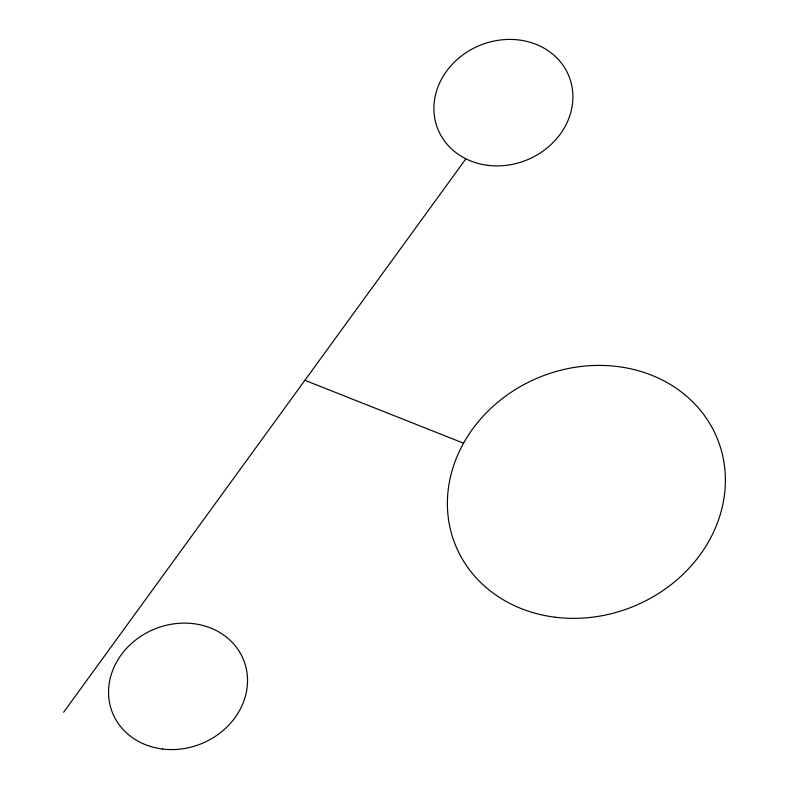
<?xml version="1.0" encoding="UTF-8"?>
<svg xmlns="http://www.w3.org/2000/svg" width="789" height="789" viewBox="0 0 789 789"><rect width="100%" height="100%" fill="white"/><g stroke="black" fill="none" stroke-linecap="round" stroke-linejoin="round"><path stroke-width="1.18" d="M63.623 712.26L465.747 159.003M304.899 380.298L463.557 443.191M555.318 617.235A141.349 123.863 -22.1 0 0 719.252 443.753A141.349 123.863 -22.1 0 0 484.584 414.629A141.349 123.863 -22.1 0 0 555.318 617.235M162.514 749.027A70.675 61.927 -22.1 0 0 244.472 662.287A70.675 61.927 -22.1 0 0 127.147 647.73A70.675 61.927 -22.1 0 0 162.514 749.027M487.868 165.345A70.675 61.936 -22.1 0 0 569.836 78.594A70.675 61.936 -22.1 0 0 452.501 64.037A70.675 61.936 -22.1 0 0 487.868 165.345"/></g></svg>
